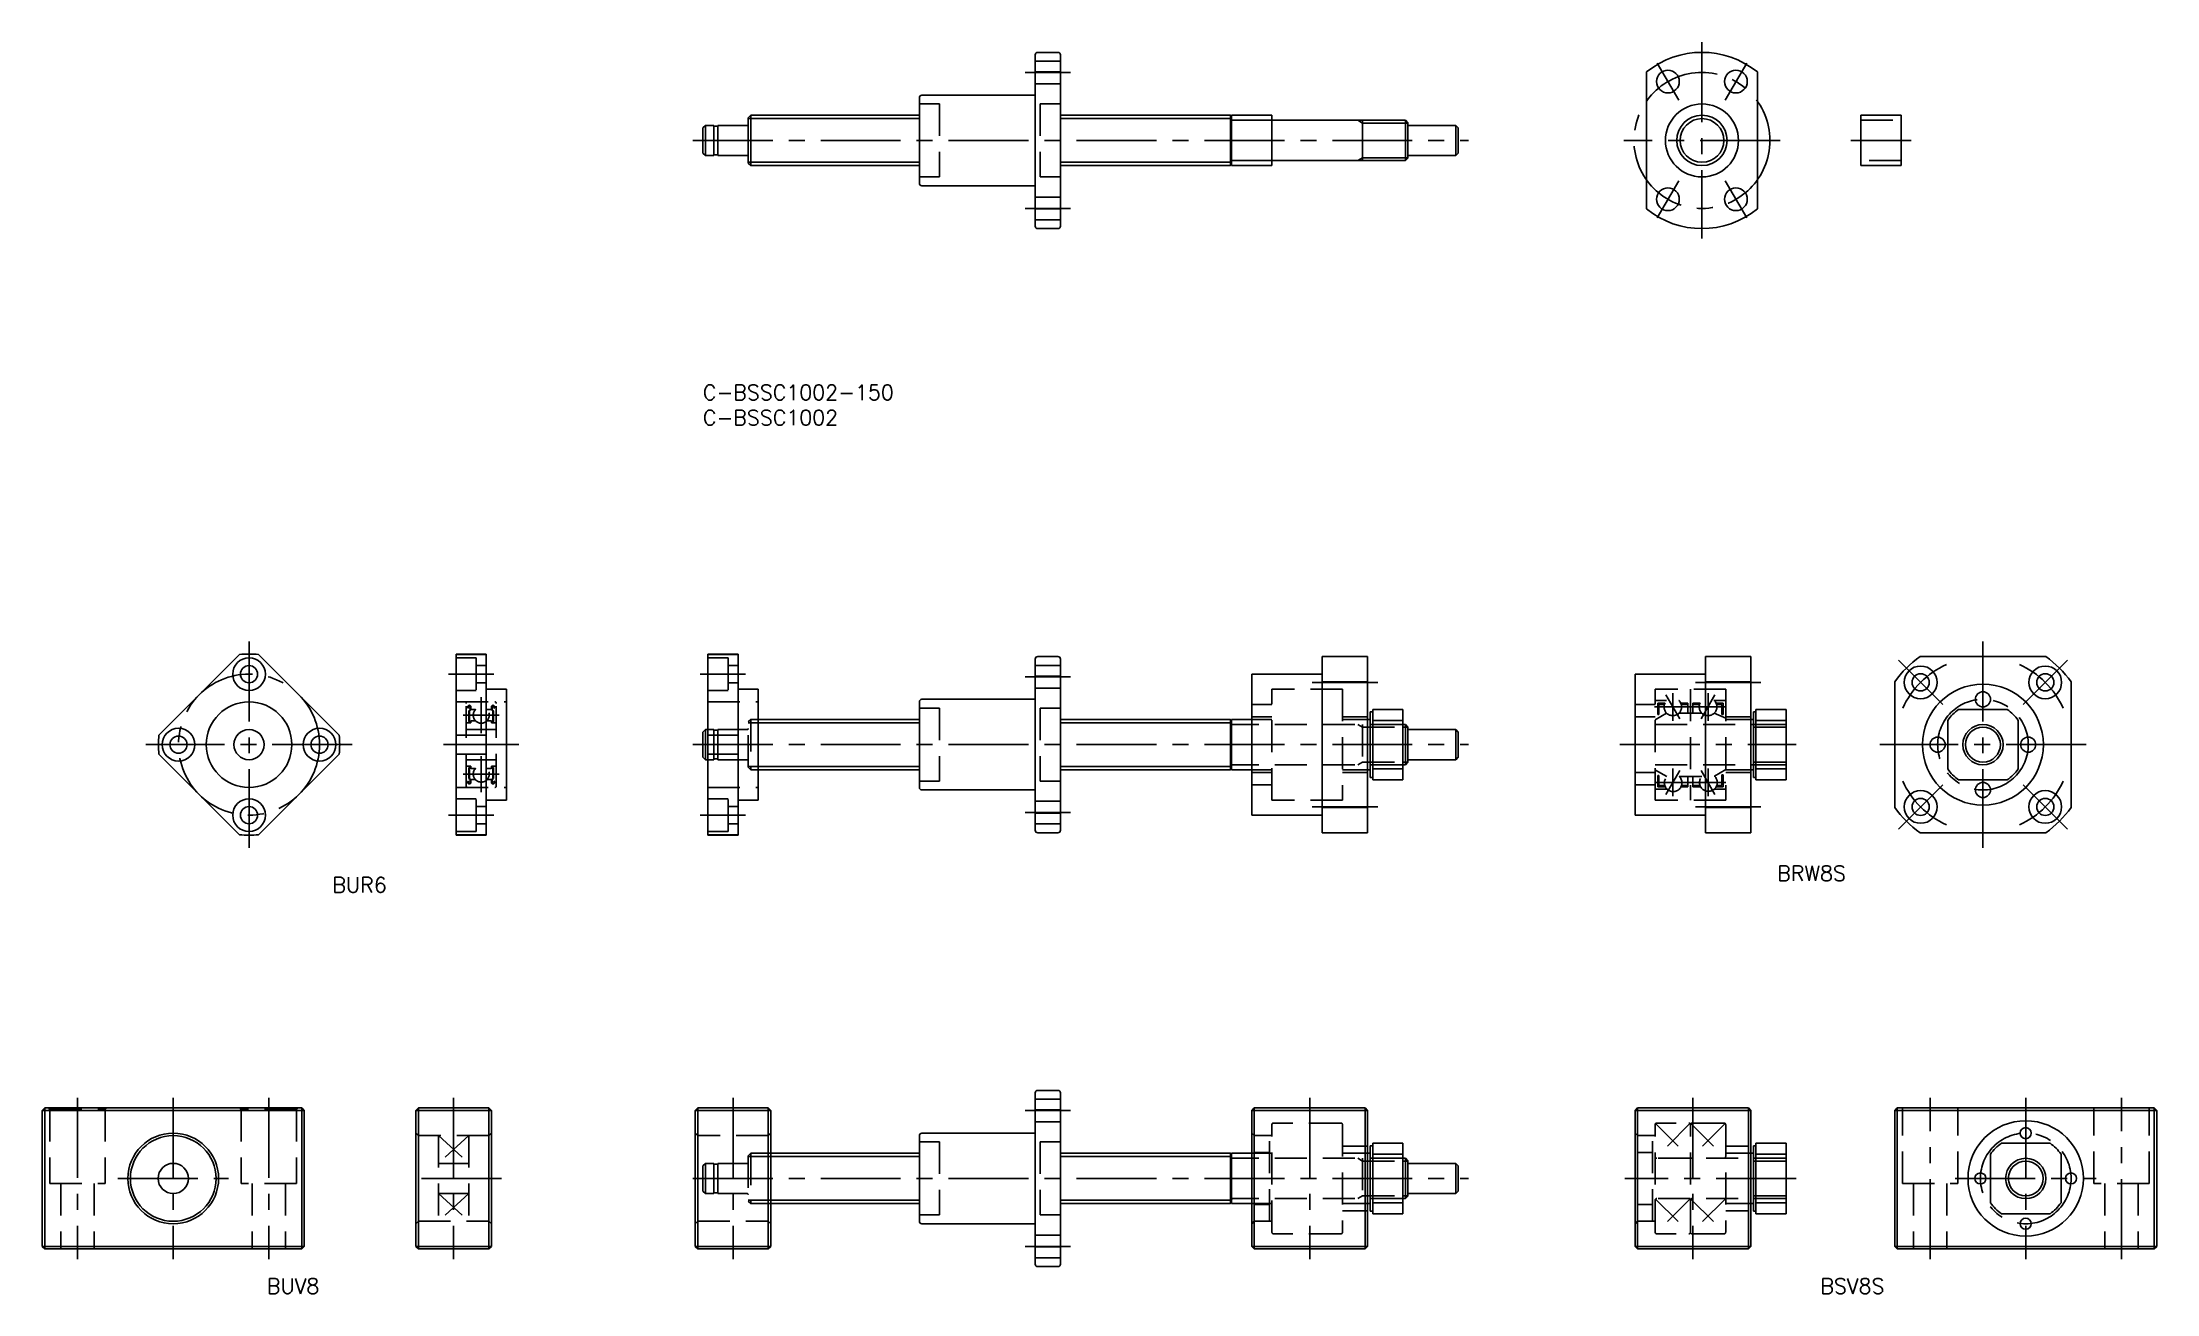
# Model space of a CAD drawing. Extents: x -131 to 289, y -181 to 68.
import ezdxf

# ---------------------------------------------------------------- set-up
doc = ezdxf.new("R2010")
doc.units = 0
doc.header["$LTSCALE"] = 0.5
for name, pattern in [('CENTER', [50.8, 31.75, -6.35, 6.35, -6.35]), ('DASHED', [19.05, 12.7, -6.35]), ('PHANTOM', [63.5, 31.75, -6.35, 6.35, -6.35, 6.35, -6.35])]:
    doc.linetypes.add(name, pattern=pattern)
doc.layers.get('0').update_dxf_attribs({"linetype": 'CONTINUOUS'})
doc.layers.add('CENTER', color=1, linetype='CENTER')
doc.styles.get("Standard").update_dxf_attribs({"font": 'txt.shx', "height": 3, "bigfont": 'bigfont.shx'})

# ---------------------------------------------------------------- blocks, each defined once
blk = doc.blocks.new('*U31')
at = {"color": 7, "linetype": 'CONTINUOUS'}
blk.add_text('C-BSSC1002-150', height=3, dxfattribs=at).set_placement((0, -3))
blk = doc.blocks.new('*U32')
at = {"color": 7, "linetype": 'CONTINUOUS'}
blk.add_text('C-BSSC1002', height=3, dxfattribs=at).set_placement((0, -8))
blk = doc.blocks.new('*U33')
at = {"color": 7, "linetype": 'CONTINUOUS'}
blk.add_text('BUR6', height=3, dxfattribs=at).set_placement((-73.55, -100.8))
blk = doc.blocks.new('*U34')
at = {"color": 7, "linetype": 'CONTINUOUS'}
blk.add_text('BRW8S', height=3, dxfattribs=at).set_placement((213.34, -98.49))
blk = doc.blocks.new('*U35')
at = {"color": 7, "linetype": 'CONTINUOUS'}
blk.add_text('BUV8', height=3, dxfattribs=at).set_placement((-86.56, -180.5))
blk = doc.blocks.new('*U36')
at = {"color": 7, "linetype": 'CONTINUOUS'}
blk.add_text('BSV8S', height=3, dxfattribs=at).set_placement((221.89, -180.5))

msp = doc.modelspace()

# ---------------------------------------------------------------- linework, layer by layer
at = {"color": 7, "linetype": 'CONTINUOUS'}
for p, q in [((66, 65.55), (66, 31.55)), ((66.5, 66.05), (70.5, 66.05)), ((71, 65.55), (71, 31.55)), ((71, 62.16), (66, 62.16)), ((187.38, 62.16), (187.38, 34.94)), ((209.38, 62.16), (209.38, 34.94)), ((43, 57.05), (43, 40.05)), ((43.5, 57.55), (66, 57.55)), ((0, 51.05), (0.5, 51.55)), ((0, 51.05), (0, 46.05)), ((0.5, 51.55), (0.5, 45.55)), ((0.5, 51.55), (2.2, 51.55)), ((2.2, 51.55), (2.2, 45.55)), ((2.2, 51.4), (3, 51.4)), ((3, 51.55), (3, 45.55)), ((3, 51.55), (8.8, 51.55)), ((9, 53.05), (9.5, 53.55)), ((9, 53.05), (9, 44.05)), ((43, 53.55), (9.5, 53.55)), ((9.5, 53.55), (9.5, 43.55)), ((71, 53.55), (104.8, 53.55)), ((104.8, 53.55), (104.8, 43.55)), ((104.8, 53.55), (105, 53.35)), ((105, 53.35), (105, 43.75)), ((105.2, 52.55), (139.5, 52.55)), ((131, 52.55), (131, 44.55)), ((139.5, 52.55), (139.5, 44.55)), ((139.5, 52.55), (140, 52.05)), ((140, 52.05), (140, 45.05)), ((140, 51.55), (149.5, 51.55)), ((149.5, 51.55), (149.5, 45.55)), ((150, 51.05), (149.5, 51.55)), ((150, 51.05), (150, 46.05)), ((229.92, 53.55), (229.92, 43.55)), ((229.92, 53.55), (237.92, 53.55)), ((237.92, 53.55), (237.92, 43.55)), ((0.5, 45.55), (0, 46.05)), ((0.5, 45.55), (2.2, 45.55)), ((2.2, 45.7), (3, 45.7)), ((3, 45.55), (8.8, 45.55)), ((9.5, 43.55), (9, 44.05)), ((43, 43.55), (9.5, 43.55)), ((71, 43.55), (104.8, 43.55)), ((104.8, 43.55), (105, 43.75)), ((105.2, 44.55), (139.5, 44.55)), ((140, 45.05), (139.5, 44.55)), ((140, 45.55), (149.5, 45.55)), ((149.5, 45.55), (150, 46.05)), ((237.92, 43.55), (229.92, 43.55)), ((43.5, 39.55), (66, 39.55)), ((71, 34.94), (66, 34.94)), ((66.5, 31.05), (70.5, 31.05)), ((-92, -53.55), (-108, -69.55)), ((-88.2, -53.55), (-72.2, -69.55)), ((-49, -89.45), (-49, -53.45)), ((-49, -53.45), (-43, -53.45)), ((-49, -53.55), (-43, -53.55)), ((-43, -53.45), (-43, -89.45)), ((1, -89.45), (1, -53.45)), ((1, -53.45), (7, -53.45)), ((1, -53.55), (7, -53.55)), ((7, -53.45), (7, -89.45)), ((66, -54.45), (66, -88.45)), ((66.5, -53.95), (70.5, -53.95)), ((71, -54.45), (71, -88.45)), ((123, -88.95), (123, -53.95)), ((123, -53.95), (132, -53.95)), ((132, -88.95), (132, -53.95)), ((199.09, -88.95), (199.09, -53.95)), ((199.09, -53.95), (208.09, -53.95)), ((208.09, -88.95), (208.09, -53.95)), ((241.68, -53.95), (266.66, -53.95)), ((71, -57.84), (66, -57.84)), ((123, -57.45), (109, -57.45)), ((109, -57.45), (109, -85.45)), ((199.09, -57.45), (185.09, -57.45)), ((185.09, -57.45), (185.09, -85.45)), ((-39, -60.45), (-43, -60.45)), ((-39, -82.45), (-39, -60.45)), ((11, -60.45), (7, -60.45)), ((11, -82.45), (11, -60.45)), ((43, -62.95), (43, -79.95)), ((43.5, -62.45), (66, -62.45)), ((123, -58.96), (132, -58.96)), ((199.09, -58.96), (208.09, -58.96)), ((236.67, -58.96), (236.67, -83.94)), ((271.67, -58.96), (271.67, -83.94)), ((43, -66.45), (11, -66.45)), ((71, -66.45), (104.8, -66.45)), ((104.8, -66.45), (104.8, -76.45)), ((104.8, -66.45), (105, -66.65)), ((105, -66.45), (109, -66.45)), ((105, -66.45), (105, -76.45)), ((132.5, -66.45), (132, -66.45)), ((132.5, -64.95), (132.5, -77.95)), ((132.5, -64.95), (133, -64.95)), ((133, -64.45), (139, -64.45)), ((133, -64.45), (133, -78.45)), ((139, -66.63), (133, -66.63)), ((139, -64.45), (139, -78.45)), ((208.59, -66.45), (208.09, -66.45)), ((208.59, -64.95), (208.59, -77.95)), ((208.59, -64.95), (209.09, -64.95)), ((209.09, -64.45), (215.09, -64.45)), ((209.09, -64.45), (209.09, -78.45)), ((215.09, -66.63), (209.09, -66.63)), ((215.09, -64.45), (215.09, -78.45)), ((247.17, -76.27), (247.17, -66.63)), ((249.35, -64.45), (259, -64.45)), ((261.17, -66.63), (261.17, -76.27)), ((-49, -69.55), (-43, -69.55)), ((0, -68.95), (0.5, -68.45)), ((0, -68.95), (0, -73.95)), ((0.5, -68.45), (0.5, -74.45)), ((1, -68.45), (0.5, -68.45)), ((1, -69.55), (7, -69.55)), ((139, -67.45), (139.5, -67.45)), ((139.5, -67.45), (139.5, -75.45)), ((139.5, -67.45), (140, -67.95)), ((140, -67.95), (140, -74.95)), ((140, -68.45), (149.5, -68.45)), ((149.5, -68.45), (149.5, -74.45)), ((150, -68.95), (149.5, -68.45)), ((150, -68.95), (150, -73.95)), ((-92, -89.35), (-108, -73.35)), ((-72.2, -73.35), (-88.2, -89.35)), ((-49, -73.35), (-43, -73.35)), ((0.5, -74.45), (0, -73.95)), ((1, -74.45), (0.5, -74.45)), ((1, -73.35), (7, -73.35)), ((139, -75.45), (139.5, -75.45)), ((140, -74.95), (139.5, -75.45)), ((140, -74.45), (149.5, -74.45)), ((149.5, -74.45), (150, -73.95)), ((43, -76.45), (11, -76.45)), ((71, -76.45), (104.8, -76.45)), ((104.8, -76.45), (105, -76.25)), ((105, -76.45), (109, -76.45)), ((132.5, -76.45), (132, -76.45)), ((133, -77.95), (132.5, -77.95)), ((139, -76.27), (133, -76.27)), ((139, -78.45), (133, -78.45)), ((208.59, -76.45), (208.09, -76.45)), ((209.09, -77.95), (208.59, -77.95)), ((215.09, -76.27), (209.09, -76.27)), ((215.09, -78.45), (209.09, -78.45)), ((259, -78.45), (249.35, -78.45)), ((-39, -82.45), (-43, -82.45)), ((11, -82.45), (7, -82.45)), ((43.5, -80.45), (66, -80.45)), ((123, -83.94), (132, -83.94)), ((199.09, -83.94), (208.09, -83.94)), ((71, -85.06), (66, -85.06)), ((123, -85.45), (109, -85.45)), ((199.09, -85.45), (185.09, -85.45)), ((-49, -89.35), (-43, -89.35)), ((-49, -89.45), (-43, -89.45)), ((1, -89.35), (7, -89.35)), ((1, -89.45), (7, -89.45)), ((66.5, -88.95), (70.5, -88.95)), ((123, -88.95), (132, -88.95)), ((199.09, -88.95), (208.09, -88.95)), ((266.66, -88.95), (241.68, -88.95)), ((66, -140.61), (66, -174.61)), ((66.5, -140.11), (70.5, -140.11)), ((71, -140.61), (71, -174.61)), ((-130.65, -143.61), (-131.15, -144.11)), ((-131.15, -144.11), (-131.15, -171.11)), ((-131.15, -144.11), (-79.15, -144.11)), ((-130.65, -143.61), (-79.65, -143.61)), ((-130.65, -143.61), (-130.65, -171.61)), ((-79.65, -143.61), (-79.15, -144.11)), ((-79.65, -143.61), (-79.65, -171.61)), ((-79.15, -144.11), (-79.15, -171.11)), ((-56.98, -144.11), (-56.48, -143.61)), ((-56.98, -144.11), (-56.98, -171.11)), ((-56.98, -144.11), (-41.98, -144.11)), ((-56.48, -143.61), (-42.48, -143.61)), ((-56.48, -143.61), (-56.48, -171.61)), ((-42.48, -143.61), (-41.98, -144.11)), ((-42.48, -143.61), (-42.48, -171.61)), ((-41.98, -144.11), (-41.98, -171.11)), ((-1.5, -144.11), (-1, -143.61)), ((-1.5, -144.11), (-1.5, -171.11)), ((-1.5, -144.11), (13.5, -144.11)), ((-1, -143.61), (13, -143.61)), ((-1, -143.61), (-1, -171.61)), ((13, -143.61), (13.5, -144.11)), ((13, -143.61), (13, -171.61)), ((13.5, -144.11), (13.5, -171.11)), ((71, -144), (66, -144)), ((109, -144.11), (109.5, -143.61)), ((109, -171.11), (109, -144.11)), ((109, -144.11), (132, -144.11)), ((131.5, -143.61), (109.5, -143.61)), ((109.5, -171.61), (109.5, -143.61)), ((131.5, -143.61), (132, -144.11)), ((131.5, -143.61), (131.5, -171.61)), ((132, -144.11), (132, -171.11)), ((185.09, -144.11), (185.59, -143.61)), ((185.09, -171.11), (185.09, -144.11)), ((185.09, -144.11), (208.09, -144.11)), ((207.59, -143.61), (185.59, -143.61)), ((185.59, -171.61), (185.59, -143.61)), ((207.59, -143.61), (208.09, -144.11)), ((207.59, -143.61), (207.59, -171.61)), ((208.09, -144.11), (208.09, -171.11)), ((236.67, -144.11), (237.17, -143.61)), ((288.67, -144.11), (236.67, -144.11)), ((236.67, -144.11), (236.67, -171.11)), ((237.17, -143.61), (288.17, -143.61)), ((237.17, -171.61), (237.17, -143.61)), ((288.17, -143.61), (288.17, -171.61)), ((288.67, -144.11), (288.17, -143.61)), ((288.67, -171.11), (288.67, -144.11)), ((43, -149.11), (43, -166.11)), ((43.5, -148.61), (66, -148.61)), ((132.5, -164.11), (132.5, -151.11)), ((132.5, -151.11), (133, -151.11)), ((133, -150.61), (139, -150.61)), ((133, -150.61), (133, -164.61)), ((139, -150.61), (139, -164.61)), ((208.59, -164.11), (208.59, -151.11)), ((208.59, -151.11), (209.09, -151.11)), ((209.09, -150.61), (215.09, -150.61)), ((209.09, -150.61), (209.09, -164.61)), ((215.09, -150.61), (215.09, -164.61)), ((257.85, -150.61), (267.5, -150.61)), ((43, -152.61), (13.5, -152.61)), ((71, -152.61), (104.8, -152.61)), ((104.8, -152.61), (104.8, -162.61)), ((104.8, -152.61), (105, -152.81)), ((105, -152.61), (109, -152.61)), ((105, -152.61), (105, -162.61)), ((132, -152.61), (132.5, -152.61)), ((139, -152.79), (133, -152.79)), ((139, -153.61), (139.5, -153.61)), ((139.5, -153.61), (139.5, -161.61)), ((139.5, -153.61), (140, -154.11)), ((140, -154.11), (140, -161.11)), ((140, -154.61), (149.5, -154.61)), ((149.5, -154.61), (149.5, -160.61)), ((150, -155.11), (149.5, -154.61)), ((150, -155.11), (150, -160.11)), ((208.09, -152.61), (208.59, -152.61)), ((215.09, -152.79), (209.09, -152.79)), ((255.67, -162.43), (255.67, -152.79)), ((269.67, -152.79), (269.67, -162.43)), ((43, -162.61), (13.5, -162.61)), ((71, -162.61), (104.8, -162.61)), ((104.8, -162.61), (105, -162.41)), ((105, -162.61), (109, -162.61)), ((132, -162.61), (132.5, -162.61)), ((139, -162.43), (133, -162.43)), ((139, -161.61), (139.5, -161.61)), ((140, -161.11), (139.5, -161.61)), ((140, -160.61), (149.5, -160.61)), ((149.5, -160.61), (150, -160.11)), ((208.09, -162.61), (208.59, -162.61)), ((215.09, -162.43), (209.09, -162.43)), ((43.5, -166.61), (66, -166.61)), ((132.5, -164.11), (133, -164.11)), ((139, -164.61), (133, -164.61)), ((208.59, -164.11), (209.09, -164.11)), ((215.09, -164.61), (209.09, -164.61)), ((267.5, -164.61), (257.85, -164.61)), ((-131.15, -171.11), (-130.65, -171.61)), ((-131.15, -171.11), (-79.15, -171.11)), ((-130.65, -171.61), (-79.65, -171.61)), ((-79.15, -171.11), (-79.65, -171.61)), ((-56.48, -171.61), (-56.98, -171.11)), ((-56.98, -171.11), (-41.98, -171.11)), ((-42.48, -171.61), (-56.48, -171.61)), ((-41.98, -171.11), (-42.48, -171.61)), ((-1, -171.61), (-1.5, -171.11)), ((-1.5, -171.11), (13.5, -171.11)), ((13, -171.61), (-1, -171.61)), ((13.5, -171.11), (13, -171.61)), ((71, -171.22), (66, -171.22)), ((109.5, -171.61), (109, -171.11)), ((132, -171.11), (109, -171.11)), ((131.5, -171.61), (109.5, -171.61)), ((132, -171.11), (131.5, -171.61)), ((185.59, -171.61), (185.09, -171.11)), ((208.09, -171.11), (185.09, -171.11)), ((207.59, -171.61), (185.59, -171.61)), ((208.09, -171.11), (207.59, -171.61)), ((236.67, -171.11), (288.67, -171.11)), ((236.67, -171.11), (237.17, -171.61)), ((288.17, -171.61), (237.17, -171.61)), ((288.17, -171.61), (288.67, -171.11)), ((66.5, -175.11), (70.5, -175.11))]:
    msp.add_line(p, q, dxfattribs=at)
at = {"color": 3, "linetype": 'DASHED'}
for p, q in [((71, 64.3), (66, 64.3)), ((71, 59.8), (66, 59.8)), ((47, 55.8), (43, 55.8)), ((47, 55.8), (47, 41.3)), ((71, 55.8), (67, 55.8)), ((67, 55.8), (67, 41.3)), ((229.92, 52.55), (237.92, 52.55)), ((237.92, 44.55), (229.92, 44.55)), ((47, 41.3), (43, 41.3)), ((71, 41.3), (67, 41.3)), ((71, 37.3), (66, 37.3)), ((71, 32.8), (66, 32.8)), ((-49, -54.2), (-45, -54.2)), ((-45, -54.2), (-45, -60.7)), ((1, -54.2), (5, -54.2)), ((5, -54.2), (5, -60.7)), ((-45, -55.75), (-43, -55.75)), ((5, -55.75), (7, -55.75)), ((71, -55.7), (66, -55.7)), ((-49, -60.7), (-45, -60.7)), ((-49, -62.95), (-39, -62.95)), ((-45, -59.15), (-43, -59.15)), ((1, -60.7), (5, -60.7)), ((1, -62.95), (11, -62.95)), ((5, -59.15), (7, -59.15)), ((71, -60.2), (66, -60.2)), ((113, -82.45), (113, -60.45)), ((127, -60.45), (113, -60.45)), ((127, -60.45), (127, -82.45)), ((189.09, -82.45), (189.09, -60.45)), ((203.09, -60.45), (189.09, -60.45)), ((189.09, -62.7), (191.37, -62.7)), ((196.09, -60.45), (196.09, -82.45)), ((196.09, -60.45), (196.09, -82.45)), ((203.09, -62.7), (200.82, -62.7)), ((200.82, -62.7), (202.09, -62.7)), ((203.09, -60.45), (203.09, -82.45)), ((-47, -79.65), (-47, -63.25)), ((-47, -63.85), (-46.9, -63.95)), ((-47, -67.25), (-46.9, -67.15)), ((-46.9, -63.95), (-46.69, -63.95)), ((-46.9, -67.15), (-46.06, -67.15)), ((-46.69, -63.95), (-46.58, -63.78)), ((-46.64, -64.12), (-46.53, -64.18)), ((-46.58, -64.01), (-46.47, -63.84)), ((-46.47, -64.08), (-46.58, -64.01)), ((-46.53, -64.18), (-46.47, -64.08)), ((-46.18, -64.5), (-46.44, -64.75)), ((-46.44, -64.75), (-46.44, -66.8)), ((-46.06, -64.55), (-46.31, -64.8)), ((-46.31, -66.8), (-46.31, -64.8)), ((-46.12, -66.8), (-46.31, -66.8)), ((-46.31, -66.93), (-46.12, -66.93)), ((-46.18, -63.92), (-46.18, -64.5)), ((-46.12, -66.93), (-46.12, -66.8)), ((-46.06, -63.92), (-46.06, -64.55)), ((-46.06, -64.4), (-45.96, -64.5)), ((-46.06, -66.8), (-45.96, -66.7)), ((-46.06, -67.15), (-46.06, -66.8)), ((-45.96, -64.5), (-45.14, -64.5)), ((-45.96, -66.7), (-45.14, -66.7)), ((-42.04, -64.5), (-42.86, -64.5)), ((-42.04, -66.7), (-42.86, -66.7)), ((-41.94, -64.4), (-42.04, -64.5)), ((-41.94, -66.8), (-42.04, -66.7)), ((-41.94, -63.92), (-41.94, -64.55)), ((-41.94, -64.55), (-41.69, -64.8)), ((-41.94, -67.15), (-41.94, -66.8)), ((-41.1, -67.15), (-41.94, -67.15)), ((-41.88, -66.93), (-41.88, -66.8)), ((-41.88, -66.8), (-41.69, -66.8)), ((-41.69, -66.93), (-41.88, -66.93)), ((-41.82, -63.92), (-41.82, -64.5)), ((-41.82, -64.5), (-41.57, -64.75)), ((-41.69, -66.8), (-41.69, -64.8)), ((-41.57, -64.75), (-41.57, -66.8)), ((-41.42, -64.01), (-41.53, -63.84)), ((-41.53, -64.08), (-41.42, -64.01)), ((-41.47, -64.18), (-41.53, -64.08)), ((-41.36, -64.12), (-41.47, -64.18)), ((-41.31, -63.95), (-41.42, -63.78)), ((-41.1, -63.95), (-41.31, -63.95)), ((-41, -63.85), (-41.1, -63.95)), ((-41, -67.25), (-41.1, -67.15)), ((-41, -79.65), (-41, -63.25)), ((9, -66.95), (9.5, -66.45)), ((9, -75.95), (9, -66.95)), ((11, -67.11), (9, -67.11)), ((9.5, -66.45), (9.5, -76.45)), ((9.5, -66.45), (11, -66.45)), ((47, -64.2), (43, -64.2)), ((47, -64.2), (47, -78.7)), ((71, -64.2), (67, -64.2)), ((67, -64.2), (67, -78.7)), ((109, -63.45), (113, -63.45)), ((113, -65.95), (109, -65.95)), ((109, -66.45), (113, -66.45)), ((127, -65.95), (132, -65.95)), ((127, -66.45), (132, -66.45)), ((185.09, -63.45), (189.09, -63.45)), ((189.09, -65.95), (185.09, -65.95)), ((191.37, -65.2), (189.09, -66.51)), ((189.59, -63.22), (189.59, -65.45)), ((189.59, -63.22), (191, -63.22)), ((189.59, -63.22), (191, -63.22)), ((189.59, -65.45), (189.84, -65.45)), ((189.84, -63.47), (190.91, -63.46)), ((189.84, -63.47), (189.84, -65.45)), ((193.82, -65.2), (196.09, -65.2)), ((195.09, -65.2), (193.82, -65.2)), ((194.18, -63.22), (195.59, -63.22)), ((194.27, -63.47), (195.59, -63.47)), ((195.59, -63.22), (195.59, -65.2)), ((196.09, -65.2), (198.37, -65.2)), ((196.59, -63.22), (196.59, -65.2)), ((196.59, -63.22), (198, -63.22)), ((196.59, -63.47), (197.91, -63.47)), ((200.82, -65.2), (203.09, -66.16)), ((201.18, -63.22), (202.59, -63.22)), ((201.27, -63.47), (202.34, -63.47)), ((202.34, -63.47), (202.34, -65.45)), ((202.59, -65.45), (202.34, -65.45)), ((202.59, -63.22), (202.59, -65.45)), ((203.09, -65.95), (208.09, -65.95)), ((203.09, -66.45), (208.09, -66.45)), ((-41.3, -68.45), (-46.7, -68.45)), ((1, -68.45), (2.2, -68.45)), ((2.2, -68.45), (2.2, -74.45)), ((2.2, -68.6), (3, -68.6)), ((3, -68.45), (8.8, -68.45)), ((3, -74.45), (3, -68.45)), ((139, -67.45), (105.2, -67.45)), ((131, -67.99), (130.06, -67.45)), ((131, -67.45), (131, -75.45)), ((131, -67.99), (139, -67.99)), ((189.09, -67.45), (208.59, -67.45)), ((208.59, -67.45), (215.09, -67.45)), ((208.59, -67.99), (215.09, -67.99)), ((-41.3, -74.45), (-46.7, -74.45)), ((1, -74.45), (2.2, -74.45)), ((2.2, -74.3), (3, -74.3)), ((3, -74.45), (8.8, -74.45)), ((139, -75.45), (105.2, -75.45)), ((131, -74.91), (130.06, -75.45)), ((131, -74.91), (139, -74.91)), ((189.09, -75.45), (208.59, -75.45)), ((208.59, -74.91), (215.09, -74.91)), ((208.59, -75.45), (215.09, -75.45)), ((-47, -75.65), (-46.9, -75.75)), ((-47, -79.05), (-46.9, -78.95)), ((-46.9, -75.75), (-46.06, -75.75)), ((-46.9, -78.95), (-46.69, -78.95)), ((-46.69, -78.95), (-46.58, -79.12)), ((-46.64, -78.78), (-46.53, -78.72)), ((-46.47, -78.82), (-46.58, -78.89)), ((-46.58, -78.89), (-46.47, -79.06)), ((-46.53, -78.72), (-46.47, -78.82)), ((-46.44, -78.15), (-46.44, -76.1)), ((-46.18, -78.4), (-46.44, -78.15)), ((-46.31, -75.97), (-46.12, -75.97)), ((-46.12, -76.1), (-46.31, -76.1)), ((-46.31, -76.1), (-46.31, -78.1)), ((-46.06, -78.35), (-46.31, -78.1)), ((-46.18, -78.98), (-46.18, -78.4)), ((-46.12, -75.97), (-46.12, -76.1)), ((-46.06, -75.75), (-46.06, -76.1)), ((-46.06, -76.1), (-45.96, -76.2)), ((-46.06, -78.98), (-46.06, -78.35)), ((-46.06, -78.5), (-45.96, -78.4)), ((-45.96, -76.2), (-45.14, -76.2)), ((-45.96, -78.4), (-45.14, -78.4)), ((-42.04, -76.2), (-42.86, -76.2)), ((-42.04, -78.4), (-42.86, -78.4)), ((-41.94, -76.1), (-42.04, -76.2)), ((-41.94, -78.5), (-42.04, -78.4)), ((-41.94, -75.75), (-41.94, -76.1)), ((-41.1, -75.75), (-41.94, -75.75)), ((-41.94, -78.35), (-41.69, -78.1)), ((-41.94, -78.98), (-41.94, -78.35)), ((-41.88, -75.97), (-41.88, -76.1)), ((-41.69, -75.97), (-41.88, -75.97)), ((-41.88, -76.1), (-41.69, -76.1)), ((-41.82, -78.4), (-41.57, -78.15)), ((-41.82, -78.98), (-41.82, -78.4)), ((-41.69, -76.1), (-41.69, -78.1)), ((-41.57, -78.15), (-41.57, -76.1)), ((-41.47, -78.72), (-41.53, -78.82)), ((-41.53, -78.82), (-41.42, -78.89)), ((-41.42, -78.89), (-41.53, -79.06)), ((-41.36, -78.78), (-41.47, -78.72)), ((-41.31, -78.95), (-41.42, -79.12)), ((-41.1, -78.95), (-41.31, -78.95)), ((-41, -75.65), (-41.1, -75.75)), ((-41, -79.05), (-41.1, -78.95)), ((11, -75.79), (9, -75.79)), ((9.5, -76.45), (9, -75.95)), ((9.5, -76.45), (11, -76.45)), ((47, -78.7), (43, -78.7)), ((71, -78.7), (67, -78.7)), ((109, -76.45), (113, -76.45)), ((113, -76.95), (109, -76.95)), ((109, -79.45), (113, -79.45)), ((127, -76.45), (132, -76.45)), ((127, -76.95), (132, -76.95)), ((189.09, -76.95), (185.09, -76.95)), ((185.09, -79.45), (189.09, -79.45)), ((191.42, -77.8), (189.14, -76.51)), ((189.59, -77.57), (189.59, -79.8)), ((189.84, -77.57), (189.59, -77.57)), ((189.84, -77.57), (189.84, -79.55)), ((190.99, -79.55), (189.84, -79.55)), ((198.38, -77.78), (193.87, -77.78)), ((195.59, -79.55), (194.33, -79.55)), ((195.59, -77.78), (195.59, -79.8)), ((196.59, -77.78), (196.59, -79.8)), ((198.01, -79.55), (196.59, -79.55)), ((200.87, -77.72), (203.09, -76.41)), ((202.34, -79.55), (201.31, -79.55)), ((202.34, -77.46), (202.34, -79.55)), ((202.59, -77.46), (202.34, -77.46)), ((202.59, -77.46), (202.59, -79.8)), ((203.09, -76.45), (208.09, -76.45)), ((203.09, -76.95), (208.09, -76.95)), ((-49, -79.95), (-39, -79.95)), ((-49, -82.2), (-45, -82.2)), ((-45, -88.7), (-45, -82.2)), ((-45, -83.75), (-43, -83.75)), ((1, -79.95), (11, -79.95)), ((1, -82.2), (5, -82.2)), ((5, -88.7), (5, -82.2)), ((5, -83.75), (7, -83.75)), ((71, -82.7), (66, -82.7)), ((127, -82.45), (113, -82.45)), ((191.43, -80.29), (189.09, -80.29)), ((203.09, -82.45), (189.09, -82.45)), ((191.08, -79.8), (189.59, -79.8)), ((195.59, -79.8), (194.24, -79.8)), ((198.12, -79.8), (196.59, -79.8)), ((203.09, -80.29), (200.82, -80.29)), ((202.59, -79.8), (201.2, -79.8)), ((-45, -87.15), (-43, -87.15)), ((5, -87.15), (7, -87.15)), ((71, -87.2), (66, -87.2)), ((-49, -88.7), (-45, -88.7)), ((1, -88.7), (5, -88.7)), ((71, -141.86), (66, -141.86)), ((-129.95, -143.61), (-129.65, -143.91)), ((-129.65, -143.91), (-129.65, -158.61)), ((-129.65, -143.91), (-118.65, -143.91)), ((-118.35, -143.61), (-118.65, -143.91)), ((-118.65, -143.91), (-118.65, -158.61)), ((-91.95, -143.61), (-91.65, -143.91)), ((-91.65, -143.91), (-91.65, -158.61)), ((-80.65, -143.91), (-91.65, -143.91)), ((-80.35, -143.61), (-80.65, -143.91)), ((-80.65, -143.91), (-80.65, -158.61)), ((71, -146.36), (66, -146.36)), ((113, -168.31), (113, -146.91)), ((126.7, -146.61), (113.3, -146.61)), ((127, -146.91), (127, -168.31)), ((189.09, -168.31), (189.09, -146.91)), ((189.18, -146.7), (196, -153.52)), ((196, -146.7), (189.18, -153.52)), ((202.79, -146.61), (189.39, -146.61)), ((196.09, -168.31), (196.09, -146.91)), ((203, -146.7), (196.18, -153.52)), ((196.18, -146.7), (203, -153.52)), ((203.09, -146.91), (203.09, -168.31)), ((238.17, -158.61), (238.17, -143.61)), ((249.17, -158.61), (249.17, -143.61)), ((276.17, -158.61), (276.17, -143.61)), ((287.17, -158.61), (287.17, -143.61)), ((-56.48, -149.11), (-56.98, -148.61)), ((-42.48, -149.11), (-56.48, -149.11)), ((-52.48, -149.11), (-52.48, -166.11)), ((-52.48, -149.11), (-46.48, -154.61)), ((-46.48, -149.11), (-52.48, -154.61)), ((-46.48, -149.11), (-46.48, -166.11)), ((-42.48, -149.11), (-41.98, -148.61)), ((-1, -149.11), (-1.5, -148.61)), ((13, -149.11), (-1, -149.11)), ((13, -149.11), (13.5, -148.61)), ((47, -150.36), (43, -150.36)), ((47, -150.36), (47, -164.86)), ((71, -150.36), (67, -150.36)), ((67, -150.36), (67, -164.86)), ((109.5, -149.11), (109, -148.61)), ((113, -149.11), (109.5, -149.11)), ((112.5, -166.11), (112.5, -149.11)), ((185.59, -149.11), (185.09, -148.61)), ((189.09, -149.11), (185.59, -149.11)), ((188.59, -166.11), (188.59, -149.11)), ((-46.48, -154.61), (-52.48, -154.61)), ((0, -155.11), (0.5, -154.61)), ((0, -155.11), (0, -160.11)), ((0.5, -154.61), (0.5, -160.61)), ((0.5, -154.61), (2.2, -154.61)), ((2.2, -154.61), (2.2, -160.61)), ((2.2, -154.76), (3, -154.76)), ((3, -154.61), (3, -160.61)), ((3, -154.61), (8.8, -154.61)), ((9, -153.11), (9.5, -152.61)), ((9, -153.11), (9, -162.11)), ((13.5, -153.27), (9, -153.27)), ((9.5, -152.61), (9.5, -162.61)), ((13.5, -152.61), (9.5, -152.61)), ((139, -153.61), (105.2, -153.61)), ((109, -152.61), (113, -152.61)), ((112.5, -152.46), (109.5, -152.46)), ((132, -151.21), (127, -151.21)), ((132, -152.61), (127, -152.61)), ((131, -154.15), (130.06, -153.61)), ((131, -153.61), (131, -161.61)), ((131, -154.15), (139, -154.15)), ((188.59, -152.46), (185.59, -152.46)), ((215.09, -153.61), (189.39, -153.61)), ((207.59, -151.21), (203.09, -151.21)), ((208.09, -152.61), (203.09, -152.61)), ((215.09, -154.15), (208.59, -154.15)), ((-129.65, -158.61), (-118.65, -158.61)), ((-127.45, -158.61), (-127.45, -171.61)), ((-120.85, -158.61), (-120.85, -171.61)), ((-80.65, -158.61), (-91.65, -158.61)), ((-89.45, -158.61), (-89.45, -171.61)), ((-82.85, -158.61), (-82.85, -171.61)), ((238.17, -158.61), (249.17, -158.61)), ((240.37, -158.61), (240.37, -171.61)), ((246.97, -158.61), (246.97, -171.61)), ((287.17, -158.61), (276.17, -158.61)), ((278.37, -158.61), (278.37, -171.61)), ((284.97, -158.61), (284.97, -171.61)), ((-46.48, -160.61), (-52.48, -160.61)), ((-52.48, -160.61), (-46.48, -166.11)), ((-46.48, -160.61), (-52.48, -166.11)), ((0.5, -160.61), (0, -160.11)), ((0.5, -160.61), (2.2, -160.61)), ((2.2, -160.46), (3, -160.46)), ((3, -160.61), (8.8, -160.61)), ((13.5, -161.95), (9, -161.95)), ((9.5, -162.61), (9, -162.11)), ((13.5, -162.61), (9.5, -162.61)), ((139, -161.61), (105.2, -161.61)), ((109, -162.61), (113, -162.61)), ((112.5, -162.76), (109.5, -162.76)), ((132, -162.61), (127, -162.61)), ((131, -161.07), (130.06, -161.61)), ((131, -161.07), (139, -161.07)), ((188.59, -162.76), (185.59, -162.76)), ((189.18, -161.7), (196, -168.52)), ((196, -161.7), (189.18, -168.52)), ((215.09, -161.61), (189.39, -161.61)), ((203, -161.7), (196.18, -168.52)), ((196.18, -161.7), (203, -168.52)), ((208.09, -162.61), (203.09, -162.61)), ((215.09, -161.07), (208.59, -161.07)), ((-56.48, -166.11), (-56.98, -166.61)), ((-56.48, -166.11), (-42.48, -166.11)), ((-42.48, -166.11), (-41.98, -166.61)), ((-1, -166.11), (-1.5, -166.61)), ((-1, -166.11), (13, -166.11)), ((13, -166.11), (13.5, -166.61)), ((47, -164.86), (43, -164.86)), ((71, -164.86), (67, -164.86)), ((109.5, -166.11), (109, -166.61)), ((113, -166.11), (109.5, -166.11)), ((132, -164.01), (127, -164.01)), ((185.59, -166.11), (185.09, -166.61)), ((189.09, -166.11), (185.59, -166.11)), ((207.59, -164.01), (203.09, -164.01)), ((71, -168.86), (66, -168.86)), ((126.7, -168.61), (113.3, -168.61)), ((202.79, -168.61), (189.39, -168.61)), ((71, -173.36), (66, -173.36))]:
    msp.add_line(p, q, dxfattribs=at)
at = {"color": 3, "linetype": 'CONTINUOUS'}
for p, q in [((43, 52.89), (9, 52.89)), ((71, 52.89), (105, 52.89)), ((131, 52.01), (130.06, 52.55)), ((131, 52.01), (140, 52.01)), ((43, 44.21), (9, 44.21)), ((71, 44.21), (105, 44.21)), ((131, 45.09), (130.06, 44.55)), ((131, 45.09), (140, 45.09)), ((43, -67.11), (11, -67.11)), ((71, -67.11), (105, -67.11)), ((139, -67.99), (140, -67.99)), ((139, -74.91), (140, -74.91)), ((43, -75.79), (11, -75.79)), ((71, -75.79), (105, -75.79)), ((43, -153.27), (13.5, -153.27)), ((71, -153.27), (105, -153.27)), ((139, -154.15), (140, -154.15)), ((43, -161.95), (13.5, -161.95)), ((71, -161.95), (105, -161.95)), ((139, -161.07), (140, -161.07))]:
    msp.add_line(p, q, dxfattribs=at)
at = {"color": 3, "linetype": 'PHANTOM'}
for p, q in [((105, 53.55), (105, 53.35)), ((105, 53.55), (113, 53.55)), ((113, 53.55), (113, 43.55)), ((105, 43.75), (105, 43.55)), ((105, 43.55), (113, 43.55))]:
    msp.add_line(p, q, dxfattribs=at)
at = {"color": 7, "linetype": 'CONTINUOUS'}
for centre, radius in [((191.63, 60.24), 2.25), ((205.13, 60.24), 2.25), ((198.38, 48.55), 7.25), ((198.38, 48.55), 4.34), ((191.63, 36.86), 2.25), ((205.13, 36.86), 2.25), ((-90.1, -57.45), 3.25), ((-90.1, -57.45), 1.7), ((241.8, -59.08), 3.25), ((241.8, -59.08), 1.7), ((266.55, -59.08), 3.25), ((266.55, -59.08), 1.7), ((-90.1, -71.45), 8.5), ((254.17, -71.45), 12), ((254.17, -62.45), 1.5), ((-104.1, -71.45), 3.25), ((-104.1, -71.45), 1.7), ((-90.1, -71.45), 3), ((-76.1, -71.45), 3.25), ((-76.1, -71.45), 1.7), ((245.17, -71.45), 1.5), ((254.17, -71.45), 3.46), ((263.17, -71.45), 1.5), ((254.17, -80.45), 1.5), ((-90.1, -85.45), 3.25), ((-90.1, -85.45), 1.7), ((241.8, -83.82), 3.25), ((241.8, -83.82), 1.7), ((266.55, -83.82), 3.25), ((266.55, -83.82), 1.7), ((262.67, -157.61), 11.46), ((-105.15, -157.61), 9), ((-105.15, -157.61), 8.5), ((262.67, -148.61), 1.1), ((-105.15, -157.61), 3), ((262.67, -157.61), 3.46), ((253.67, -157.61), 1.1), ((271.67, -157.61), 1.1), ((262.67, -166.61), 1.1)]:
    msp.add_circle(centre, radius, dxfattribs=at)
at = {"color": 3, "linetype": 'CONTINUOUS'}
for centre, radius in [((198.38, 48.55), 5), ((254.17, -71.45), 4), ((262.67, -157.61), 4)]:
    msp.add_circle(centre, radius, dxfattribs=at)
at = {"color": 3, "linetype": 'DASHED'}
for centre, radius in [((192.59, -63.95), 1.75), ((199.59, -63.95), 1.75), ((-44, -65.6), 1.59), ((-44, -77.3), 1.59), ((192.66, -79.04), 1.75), ((199.66, -78.98), 1.75)]:
    msp.add_circle(centre, radius, dxfattribs=at)
at = {"color": 7, "linetype": 'CONTINUOUS'}
for centre, radius, start, end in [((66.5, 65.55), 0.5, 90, 180), ((70.5, 65.55), 0.5, 0, 90), ((198.38, 48.55), 17.5, 51.0552, 128.9448), ((43.5, 57.05), 0.5, 90, 180), ((8.8, 51.75), 0.2, 270, 0), ((105.2, 52.75), 0.2, 180, 270), ((8.8, 45.35), 0.2, 0, 90), ((105.2, 44.35), 0.2, 90, 180), ((43.5, 40.05), 0.5, 180, 270), ((198.38, 48.55), 17.5, 231.0552, 308.9448), ((66.5, 31.55), 0.5, 180, 270), ((70.5, 31.55), 0.5, 270, 0), ((-90.1, -71.45), 18, 83.9424, 96.0576), ((66.5, -54.45), 0.5, 90, 180), ((70.5, -54.45), 0.5, 0, 90), ((254.17, -71.45), 21.5, 125.516, 144.484), ((254.17, -71.45), 21.5, 35.516, 54.484), ((43.5, -62.95), 0.5, 90, 180), ((254.17, -71.45), 8.5, 124.5603, 145.4397), ((254.17, -71.45), 8.5, 34.5603, 55.4397), ((-90.1, -71.45), 18, 173.9424, 186.0576), ((-90.1, -71.45), 18, 353.9424, 6.0576), ((254.17, -71.45), 8.5, 214.5603, 235.4397), ((254.17, -71.45), 8.5, 304.5603, 325.4397), ((43.5, -79.95), 0.5, 180, 270), ((254.17, -71.45), 21.5, 215.516, 234.484), ((254.17, -71.45), 21.5, 305.516, 324.484), ((-90.1, -71.45), 18, 263.9424, 276.0576), ((66.5, -88.45), 0.5, 180, 270), ((70.5, -88.45), 0.5, 270, 0), ((66.5, -140.61), 0.5, 90, 180), ((70.5, -140.61), 0.5, 0, 90), ((43.5, -149.11), 0.5, 90, 180), ((262.67, -157.61), 8.5, 124.5603, 145.4397), ((262.67, -157.61), 8.5, 34.5603, 55.4397), ((262.67, -157.61), 8.5, 214.5603, 235.4397), ((262.67, -157.61), 8.5, 304.5603, 325.4397), ((43.5, -166.11), 0.5, 180, 270), ((66.5, -174.61), 0.5, 180, 270), ((70.5, -174.61), 0.5, 270, 0)]:
    msp.add_arc(centre, radius, start, end, dxfattribs=at)
at = {"color": 3, "linetype": 'DASHED'}
for centre, radius, start, end in [((-46.7, -63.25), 0.3, 90, 180), ((-41.3, -63.25), 0.3, 0, 90), ((-46.58, -64.01), 0.126, 149.9926, 240.0026), ((-46.34, -63.92), 0.282, 0, 150.0017), ((-46.34, -63.92), 0.156, 0, 150.0019), ((-46.31, -66.8), 0.126, 180, 270), ((-41.66, -63.92), 0.282, 29.9983, 180), ((-41.66, -63.92), 0.156, 29.9981, 180), ((-41.69, -66.8), 0.126, 270, 359.9999), ((-41.42, -64.01), 0.126, 299.9974, 30.0074), ((-46.7, -68.15), 0.3, 180, 270), ((-41.3, -68.15), 0.3, 270, 0), ((8.8, -68.25), 0.2, 270, 0), ((105.2, -67.25), 0.2, 180, 270), ((-46.7, -74.75), 0.3, 90, 180), ((-41.3, -74.75), 0.3, 0, 90), ((8.8, -74.65), 0.2, 0, 90), ((105.2, -75.65), 0.2, 90, 180), ((-46.7, -79.65), 0.3, 180, 270), ((-46.58, -78.89), 0.126, 119.9974, 210.0074), ((-46.34, -78.98), 0.282, 209.9983, 0), ((-46.34, -78.98), 0.156, 209.9981, 0), ((-46.31, -76.1), 0.126, 90, 179.9999), ((-41.66, -78.98), 0.282, 180, 330.0017), ((-41.66, -78.98), 0.156, 180, 330.0019), ((-41.69, -76.1), 0.126, 0, 90), ((-41.42, -78.89), 0.126, 329.9926, 60.0026), ((-41.3, -79.65), 0.3, 270, 0), ((113.3, -146.91), 0.3, 90, 180), ((126.7, -146.91), 0.3, 0, 90), ((189.39, -146.91), 0.3, 90, 180), ((195.79, -146.91), 0.3, 0, 90), ((196.39, -146.91), 0.3, 90, 180), ((202.79, -146.91), 0.3, 0, 90), ((8.8, -154.41), 0.2, 270, 0), ((105.2, -153.41), 0.2, 180, 270), ((189.39, -153.31), 0.3, 180, 270), ((195.79, -153.31), 0.3, 270, 0), ((196.39, -153.31), 0.3, 180, 270), ((202.79, -153.31), 0.3, 270, 0), ((8.8, -160.81), 0.2, 0, 90), ((105.2, -161.81), 0.2, 90, 180), ((189.39, -161.91), 0.3, 90, 180), ((195.79, -161.91), 0.3, 0, 90), ((196.39, -161.91), 0.3, 90, 180), ((202.79, -161.91), 0.3, 0, 90), ((113.3, -168.31), 0.3, 180, 270), ((126.7, -168.31), 0.3, 270, 0), ((189.39, -168.31), 0.3, 180, 270), ((195.79, -168.31), 0.3, 270, 0), ((196.39, -168.31), 0.3, 180, 270), ((202.79, -168.31), 0.3, 270, 0)]:
    msp.add_arc(centre, radius, start, end, dxfattribs=at)
at = {"layer": 'CENTER', "color": 1, "linetype": 'CENTER'}
for p, q in [((198.38, 68.05), (198.38, 29.05)), ((189.51, 63.92), (193.76, 56.56)), ((207.26, 63.92), (203.01, 56.56)), ((73, 62.05), (64, 62.05)), ((-2, 48.55), (152, 48.55)), ((213.88, 48.55), (182.88, 48.55)), ((227.92, 48.55), (239.92, 48.55)), ((193.76, 40.54), (189.51, 33.18)), ((203.01, 40.54), (207.26, 33.18)), ((73, 35.05), (64, 35.05)), ((-90.1, -50.95), (-90.1, -91.95)), ((254.17, -50.95), (254.17, -91.95)), ((-50.5, -57.45), (-41.5, -57.45)), ((-0.5, -57.45), (8.5, -57.45)), ((73, -57.95), (64, -57.95)), ((237.38, -54.66), (246.22, -63.49)), ((270.97, -54.66), (262.13, -63.49)), ((-44, -69.19), (-44, -62.01)), ((121, -59.08), (134, -59.08)), ((191.22, -61.57), (193.97, -66.33)), ((192.59, -61.2), (192.59, -66.7)), ((197.09, -59.08), (210.09, -59.08)), ((200.97, -61.57), (198.22, -66.33)), ((199.59, -61.2), (199.59, -66.7)), ((-40.41, -65.6), (-47.59, -65.6)), ((188.99, -63.95), (203.09, -63.95)), ((-69.6, -71.45), (-110.6, -71.45)), ((-51.5, -71.45), (-36.5, -71.45)), ((-44, -80.89), (-44, -73.71)), ((-2, -71.45), (152, -71.45)), ((182.09, -71.45), (217.09, -71.45)), ((274.67, -71.45), (233.67, -71.45)), ((-40.41, -77.3), (-47.59, -77.3)), ((188.99, -78.95), (203.09, -78.95)), ((191.22, -81.33), (193.97, -76.57)), ((192.59, -81.7), (192.59, -76.2)), ((200.97, -81.33), (198.22, -76.57)), ((199.59, -81.7), (199.59, -76.2)), ((237.38, -88.24), (246.22, -79.4)), ((270.97, -88.24), (262.13, -79.4)), ((121, -83.82), (134, -83.82)), ((197.09, -83.82), (210.09, -83.82)), ((-50.5, -85.45), (-41.5, -85.45)), ((-0.5, -85.45), (8.5, -85.45)), ((73, -84.95), (64, -84.95)), ((-124.15, -141.61), (-124.15, -173.61)), ((-105.15, -141.61), (-105.15, -173.61)), ((-86.15, -141.61), (-86.15, -173.61)), ((-49.48, -141.61), (-49.48, -173.61)), ((6, -141.61), (6, -173.61)), ((120.5, -141.61), (120.5, -173.61)), ((196.59, -141.61), (196.59, -173.61)), ((243.67, -173.61), (243.67, -141.61)), ((262.67, -141.61), (262.67, -173.61)), ((281.67, -173.61), (281.67, -141.61)), ((73, -144.11), (64, -144.11)), ((-116.15, -157.61), (-94.15, -157.61)), ((-39.98, -157.61), (-58.98, -157.61)), ((-2, -157.61), (152, -157.61)), ((217.09, -157.61), (183.09, -157.61)), ((248.67, -157.61), (276.67, -157.61)), ((73, -171.11), (64, -171.11))]:
    msp.add_line(p, q, dxfattribs=at)
for centre, radius in [((198.38, 48.55), 13.5), ((-90.1, -71.45), 14), ((254.17, -71.45), 9), ((262.67, -157.61), 9)]:
    msp.add_circle(centre, radius, dxfattribs=at)
for start, end in [(114.4269, 155.5731), (24.4269, 65.5731), (204.4269, 245.5731), (294.4269, 335.5731)]:
    msp.add_arc((254.17, -71.45), 17.5, start, end, dxfattribs=at)

# ---------------------------------------------------------------- block references
at = {"color": 7, "linetype": 'CONTINUOUS'}
for name in ['*U31', '*U32', '*U34', '*U33', '*U35', '*U36']:
    msp.add_blockref(name, (0, 0), dxfattribs=at)

doc.saveas('drawing.dxf')
